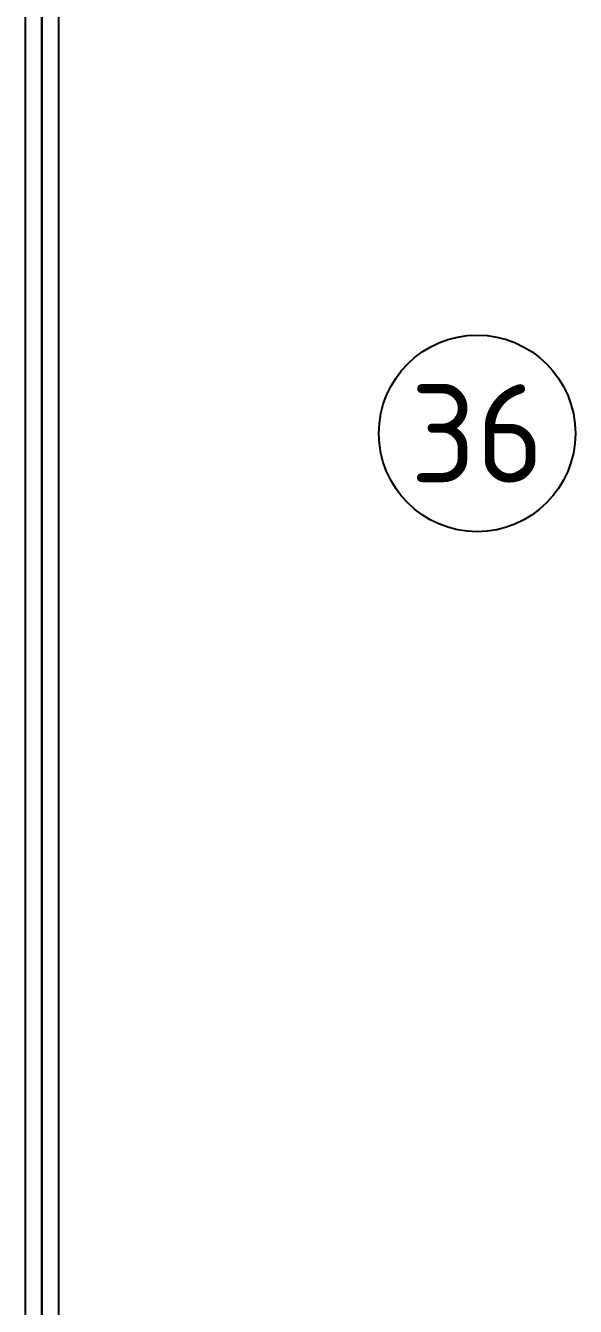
# Model space of a CAD drawing. Header units: inches. Extents: x 564911 to 603980, y 458630 to 507164.
# Drawn here: x 577899 to 578235, y 498736 to 499518 of the extents above; entities that cross this region are included whole.
import ezdxf
from ezdxf.enums import TextEntityAlignment as Align

# ---------------------------------------------------------------- set-up
doc = ezdxf.new("R2010")
doc.units = ezdxf.units.IN
doc.header["$MEASUREMENT"] = 0
doc.layers.add('ASHADE', color=7, linetype='Continuous')
doc.styles.add('ISO3098B', font='ISO3098B.shx')

msp = doc.modelspace()

# ---------------------------------------------------------------- linework, layer by layer
at = {"color": 3}
msp.add_circle((578174.64251, 499269.19569), 60, dxfattribs=at)
at = {"layer": 'ASHADE', "color": 7}
for p, q in [((577898.89613, 498177.63646), (577898.89613, 500152.63646)), ((577908.89613, 498152.63646), (577908.89613, 500152.63646)), ((577908.89613, 498152.63646), (577908.89613, 500152.63646)), ((577908.89613, 500152.63646), (577908.89613, 498152.63646)), ((577908.89613, 498152.63646), (577908.89613, 500152.63646)), ((577908.89613, 500152.63646), (577908.89613, 498152.63646)), ((577918.89613, 500152.63646), (577918.89613, 498177.63646))]:
    msp.add_line(p, q, dxfattribs=at)

# ---------------------------------------------------------------- texts
at = {"color": 3, "style": 'ISO3098B'}
msp.add_text('36', height=60, dxfattribs=at).set_placement((578174.64251, 499269.19569), align=Align.MIDDLE_CENTER)

doc.saveas('drawing.dxf')
